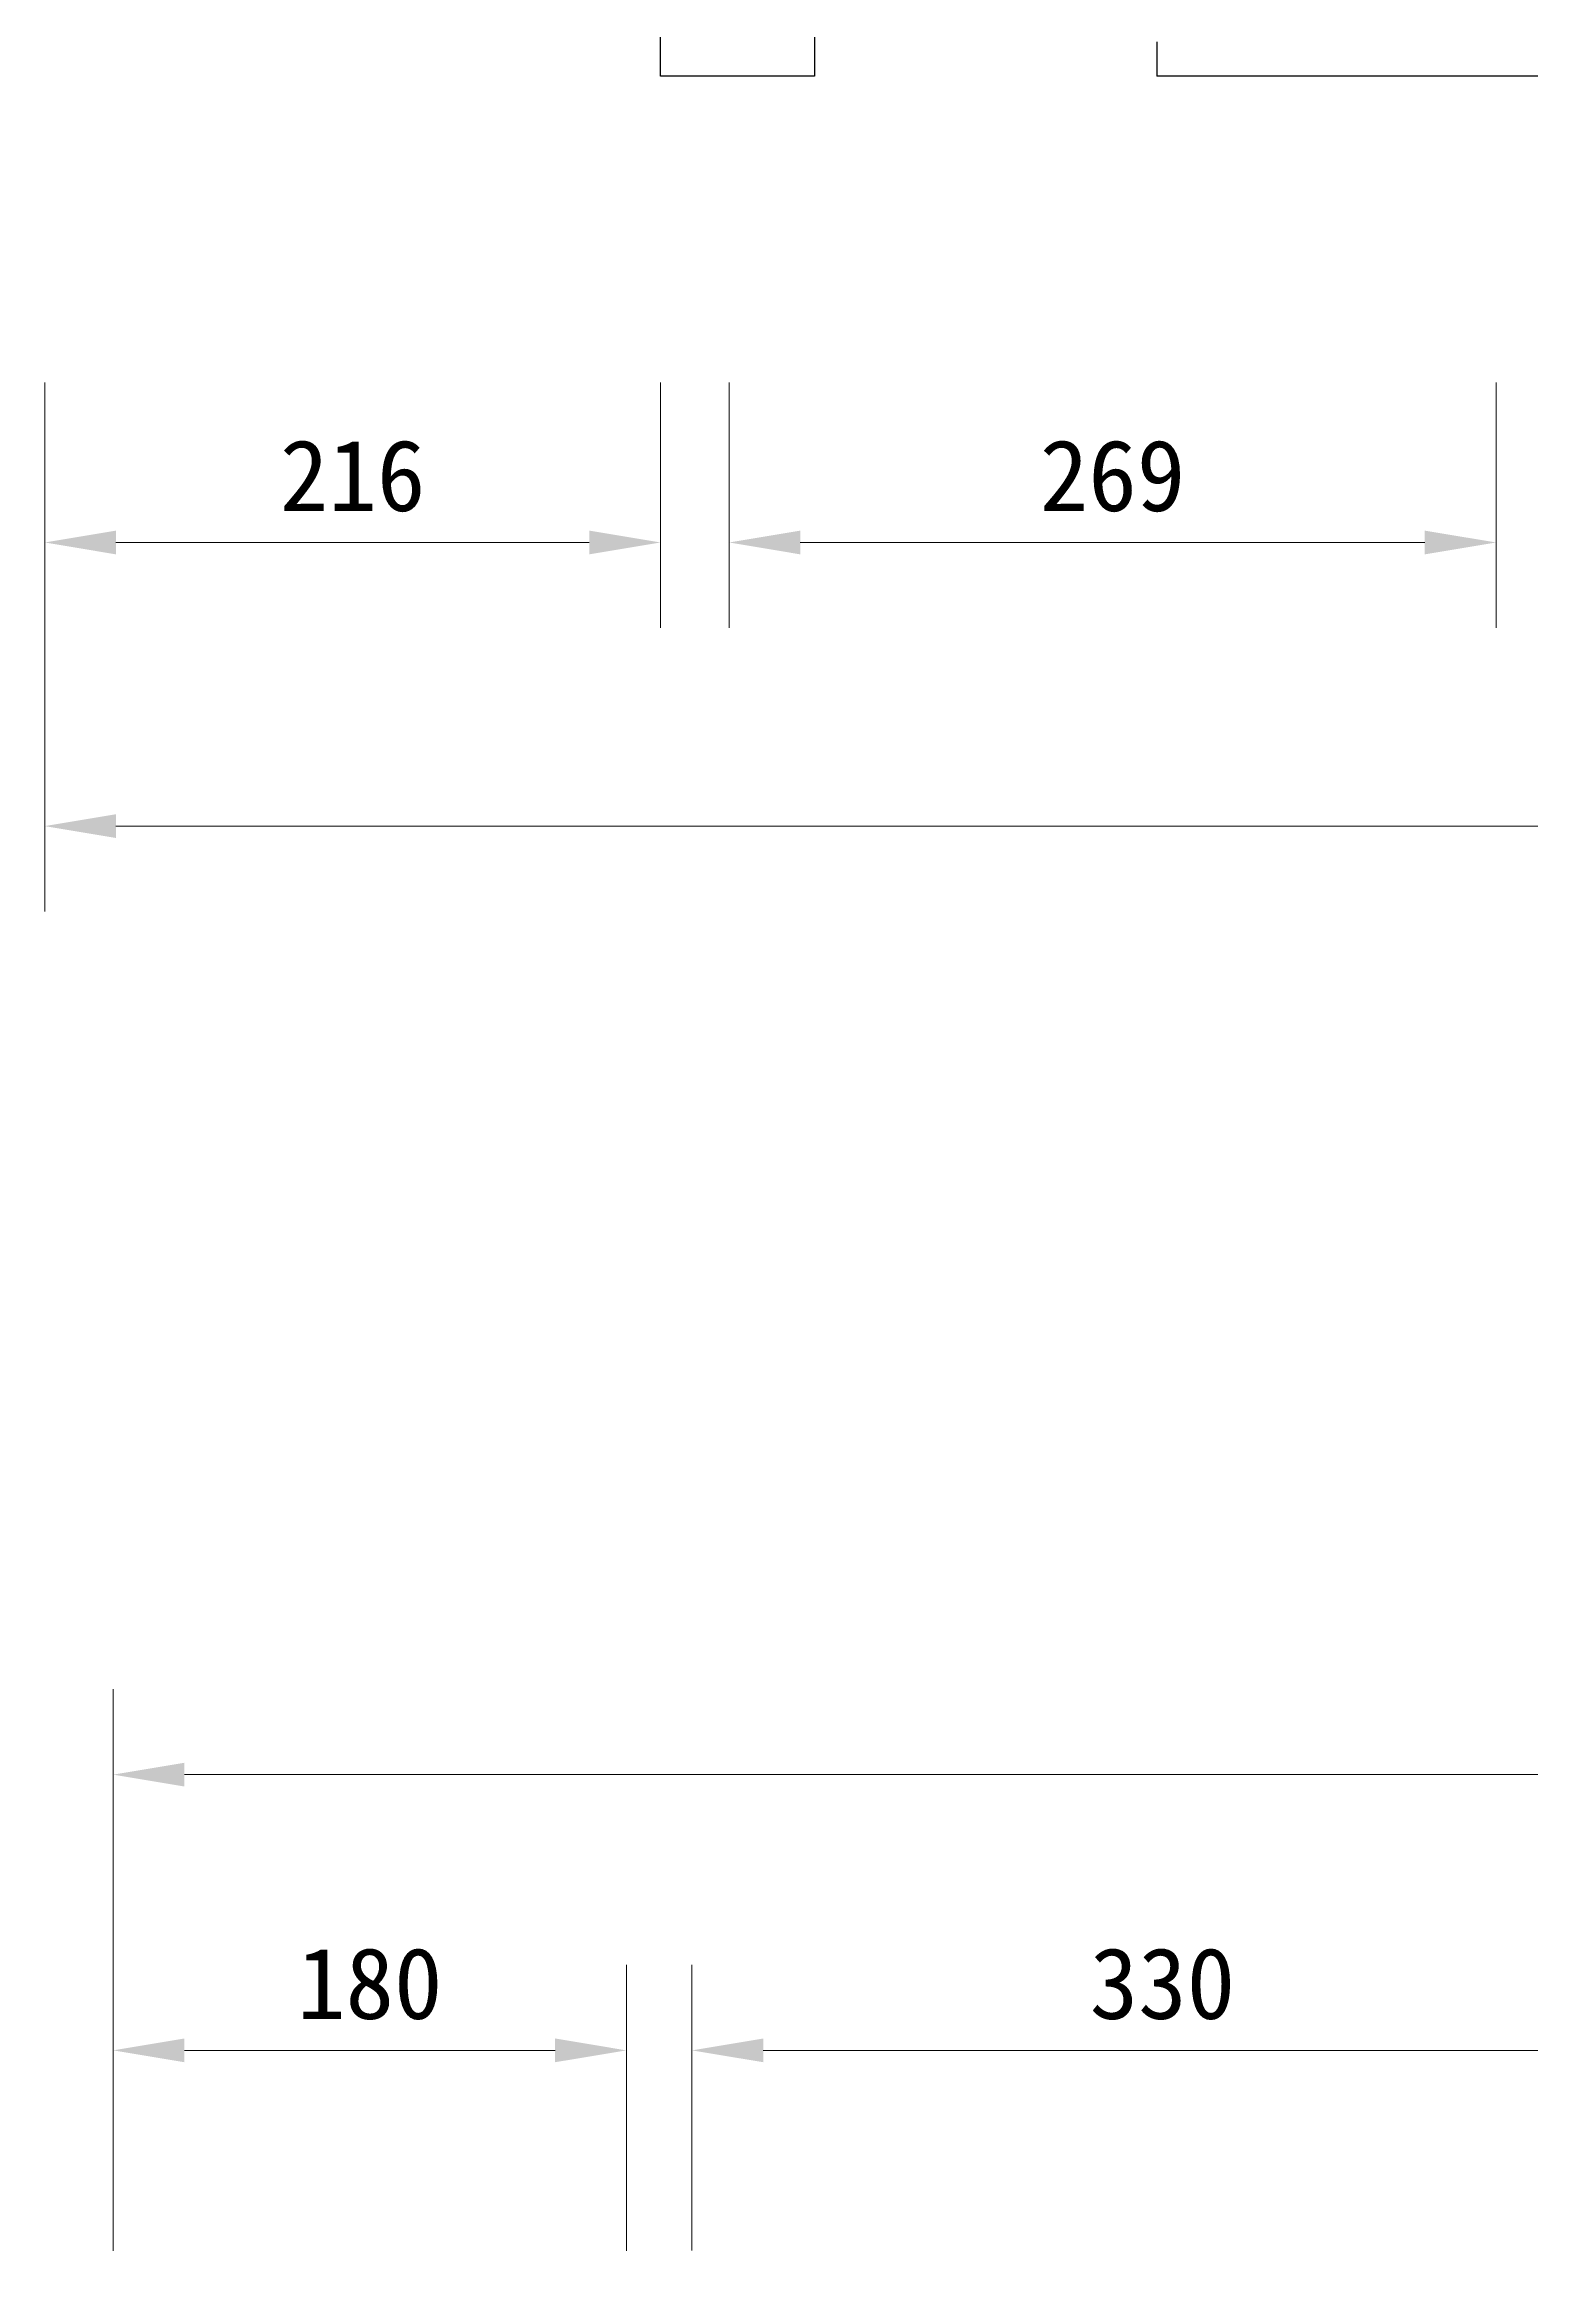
# Model space of a CAD drawing. Header units: centimetres. Extents: x 1966 to 8787, y 7398 to 12383.
# Drawn here: x 6188 to 6709, y 10035 to 10818 of the extents above; entities that cross this region are included whole.
import ezdxf

# ---------------------------------------------------------------- set-up
doc = ezdxf.new("R2010")
doc.units = ezdxf.units.CM
doc.header["$PDMODE"] = 35
doc.styles.add('文2.5', font='kaiu.ttf', dxfattribs={"height": 2.5})
doc.dimstyles.new('DIM2.5', dxfattribs={"dimtxt": 2.5, "dimasz": 2.5, "dimexe": 3, "dimexo": 1, "dimgap": 1, "dimtad": 1, "dimdec": 1, "dimdsep": 46, "dimtxsty": '文2.5', "dimcen": 0, "dimadec": 0, "dimazin": 0, "dimtfac": 1, "dimtdec": 1, "dimtmove": 0, "dimatfit": 3, "dimfxl": 1, "dimlwd": 15, "dimlwe": 15, "dimarcsym": 0})

# ---------------------------------------------------------------- blocks, each defined once
blk = doc.blocks.new('*D79')
at = {"color": 0, "linetype": 'Continuous', "lineweight": 15, "transparency": 16777216}
for p, q in [((6187.51, 10699.93), (6187.51, 10613.84)), ((6403.51, 10699.99), (6403.51, 10613.84)), ((6212.51, 10643.84), (6378.51, 10643.84))]:
    blk.add_line(p, q, dxfattribs=at)
at = {"color": 0, "transparency": 16777216}
for points in [[(6212.51, 10648), (6212.51, 10639.67), (6187.51, 10643.84)], [(6378.51, 10648), (6378.51, 10639.67), (6403.51, 10643.84)]]:
    blk.add_solid(points, dxfattribs=at)
at = {"layer": 'DEFPOINTS', "color": 0, "transparency": 16777216}
for p in [(6187.51, 10709.93), (6403.51, 10709.99), (6403.51, 10643.84)]:
    blk.add_point(p, dxfattribs=at)
at = {"color": 0, "transparency": 16777216, "insert": (6295.51, 10667.16), "char_height": 25, "attachment_point": 5, "style": '文2.5'}
blk.add_mtext('216', dxfattribs=at)
blk = doc.blocks.new('*D80')
at = {"color": 0, "linetype": 'Continuous', "lineweight": 15, "transparency": 16777216}
for p, q in [((6427.51, 10699.99), (6427.51, 10613.84)), ((6696.51, 10699.99), (6696.51, 10613.84)), ((6452.51, 10643.84), (6671.51, 10643.84))]:
    blk.add_line(p, q, dxfattribs=at)
at = {"color": 0, "transparency": 16777216}
for points in [[(6452.51, 10648), (6452.51, 10639.67), (6427.51, 10643.84)], [(6671.51, 10648), (6671.51, 10639.67), (6696.51, 10643.84)]]:
    blk.add_solid(points, dxfattribs=at)
at = {"layer": 'DEFPOINTS', "color": 0, "transparency": 16777216}
for p in [(6427.51, 10709.99), (6696.51, 10709.99), (6696.51, 10643.84)]:
    blk.add_point(p, dxfattribs=at)
at = {"color": 0, "transparency": 16777216, "insert": (6562.01, 10667.16), "char_height": 25, "attachment_point": 5, "style": '文2.5'}
blk.add_mtext('269', dxfattribs=at)
blk = doc.blocks.new('*D87')
at = {"color": 0, "linetype": 'Continuous', "lineweight": 15, "transparency": 16777216}
for p, q in [((6187.51, 10699.99), (6187.51, 10514.34)), ((8457.45, 10699.93), (8457.45, 10514.34)), ((6212.51, 10544.34), (8432.45, 10544.34))]:
    blk.add_line(p, q, dxfattribs=at)
at = {"color": 0, "transparency": 16777216}
for points in [[(6212.51, 10548.5), (6212.51, 10540.17), (6187.51, 10544.34)], [(8432.45, 10548.5), (8432.45, 10540.17), (8457.45, 10544.34)]]:
    blk.add_solid(points, dxfattribs=at)
at = {"layer": 'DEFPOINTS', "color": 0, "transparency": 16777216}
for p in [(6187.51, 10709.99), (8457.45, 10709.93), (8457.45, 10544.34)]:
    blk.add_point(p, dxfattribs=at)
at = {"color": 0, "transparency": 16777216, "insert": (7321.8, 10567.96), "char_height": 25, "attachment_point": 5, "style": '文2.5'}
blk.add_mtext('2269.9', dxfattribs=at)
blk = doc.blocks.new('*D171')
at = {"color": 0, "linetype": 'Continuous', "lineweight": 15, "transparency": 16777216}
for p, q in [((6211.51, 10044.51), (6211.51, 10144.83)), ((6391.51, 10044.51), (6391.51, 10144.83)), ((6236.51, 10114.83), (6366.51, 10114.83))]:
    blk.add_line(p, q, dxfattribs=at)
at = {"color": 0, "transparency": 16777216}
for points in [[(6236.51, 10119), (6236.51, 10110.67), (6211.51, 10114.83)], [(6366.51, 10119), (6366.51, 10110.67), (6391.51, 10114.83)]]:
    blk.add_solid(points, dxfattribs=at)
at = {"layer": 'DEFPOINTS', "color": 0, "transparency": 16777216}
for p in [(6391.51, 10114.83), (6211.51, 10034.51), (6391.51, 10034.51)]:
    blk.add_point(p, dxfattribs=at)
at = {"color": 0, "transparency": 16777216, "insert": (6301.51, 10138.16), "char_height": 25, "attachment_point": 5, "style": '文2.5'}
blk.add_mtext('180', dxfattribs=at)
blk = doc.blocks.new('*D172')
at = {"color": 0, "linetype": 'Continuous', "lineweight": 15, "transparency": 16777216}
for p, q in [((6414.51, 10044.58), (6414.51, 10144.83)), ((6744.51, 10044.51), (6744.51, 10144.83)), ((6439.51, 10114.83), (6719.51, 10114.83))]:
    blk.add_line(p, q, dxfattribs=at)
at = {"color": 0, "transparency": 16777216}
for points in [[(6439.51, 10119), (6439.51, 10110.67), (6414.51, 10114.83)], [(6719.51, 10119), (6719.51, 10110.67), (6744.51, 10114.83)]]:
    blk.add_solid(points, dxfattribs=at)
at = {"layer": 'DEFPOINTS', "color": 0, "transparency": 16777216}
for p in [(6744.51, 10114.83), (6414.51, 10034.58), (6744.51, 10034.51)]:
    blk.add_point(p, dxfattribs=at)
at = {"color": 0, "transparency": 16777216, "insert": (6579.51, 10138.16), "char_height": 25, "attachment_point": 5, "style": '文2.5'}
blk.add_mtext('330', dxfattribs=at)
blk = doc.blocks.new('*D178')
at = {"color": 0, "linetype": 'Continuous', "lineweight": 15, "transparency": 16777216}
for p, q in [((6211.51, 10044.58), (6211.51, 10241.56)), ((8481.42, 10044.58), (8481.42, 10241.56)), ((6236.51, 10211.56), (8456.42, 10211.56))]:
    blk.add_line(p, q, dxfattribs=at)
at = {"color": 0, "transparency": 16777216}
for points in [[(6236.51, 10215.73), (6236.51, 10207.39), (6211.51, 10211.56)], [(8456.42, 10215.73), (8456.42, 10207.39), (8481.42, 10211.56)]]:
    blk.add_solid(points, dxfattribs=at)
at = {"layer": 'DEFPOINTS', "color": 0, "transparency": 16777216}
for p in [(8481.42, 10211.56), (6211.51, 10034.58), (8481.42, 10034.58)]:
    blk.add_point(p, dxfattribs=at)
at = {"color": 0, "transparency": 16777216, "insert": (7346.47, 10235.18), "char_height": 25, "attachment_point": 5, "style": '文2.5'}
blk.add_mtext('2269.9', dxfattribs=at)

msp = doc.modelspace()

# ---------------------------------------------------------------- linework, layer by layer
for p, q in [((6403.51, 10807.49), (6403.51, 10900.49)), ((6457.51, 10831.49), (6457.51, 10807.49)), ((6577.51, 10819.49), (6577.51, 10807.49)), ((6457.51, 10807.49), (6403.51, 10807.49)), ((7169.51, 10807.49), (6577.51, 10807.49))]:
    msp.add_line(p, q)

# ---------------------------------------------------------------- dimensions: what is measured, and where the dimension line sits
for base, p1, p2, picture, middle in [((6403.51, 10643.84), (6187.51, 10709.93), (6403.51, 10709.99), '*D79', (6295.51, 10667.16)), ((6696.51, 10643.84), (6427.51, 10709.99), (6696.51, 10709.99), '*D80', (6562.01, 10667.16)), ((8481.42, 10211.56), (6211.51, 10034.58), (8481.42, 10034.58), '*D178', (7346.47, 10235.18)), ((6391.51, 10114.83), (6211.51, 10034.51), (6391.51, 10034.51), '*D171', (6301.51, 10138.16)), ((6744.51, 10114.83), (6414.51, 10034.58), (6744.51, 10034.51), '*D172', (6579.51, 10138.16))]:
    dim = msp.add_linear_dim(base=base, p1=p1, p2=p2, dimstyle='DIM2.5')
    dim.commit()
    dim.dimension.update_dxf_attribs({"geometry": picture, "text_midpoint": middle})
dim = msp.add_linear_dim(base=(8457.45, 10544.34), p1=(6187.51, 10709.99), p2=(8457.45, 10709.93), dimstyle='DIM2.5')
dim.commit()
dim.dimension.update_dxf_attribs({"geometry": '*D87', "text_midpoint": (7321.8, 10544.34), "dimtype": 160})

doc.saveas('drawing.dxf')
